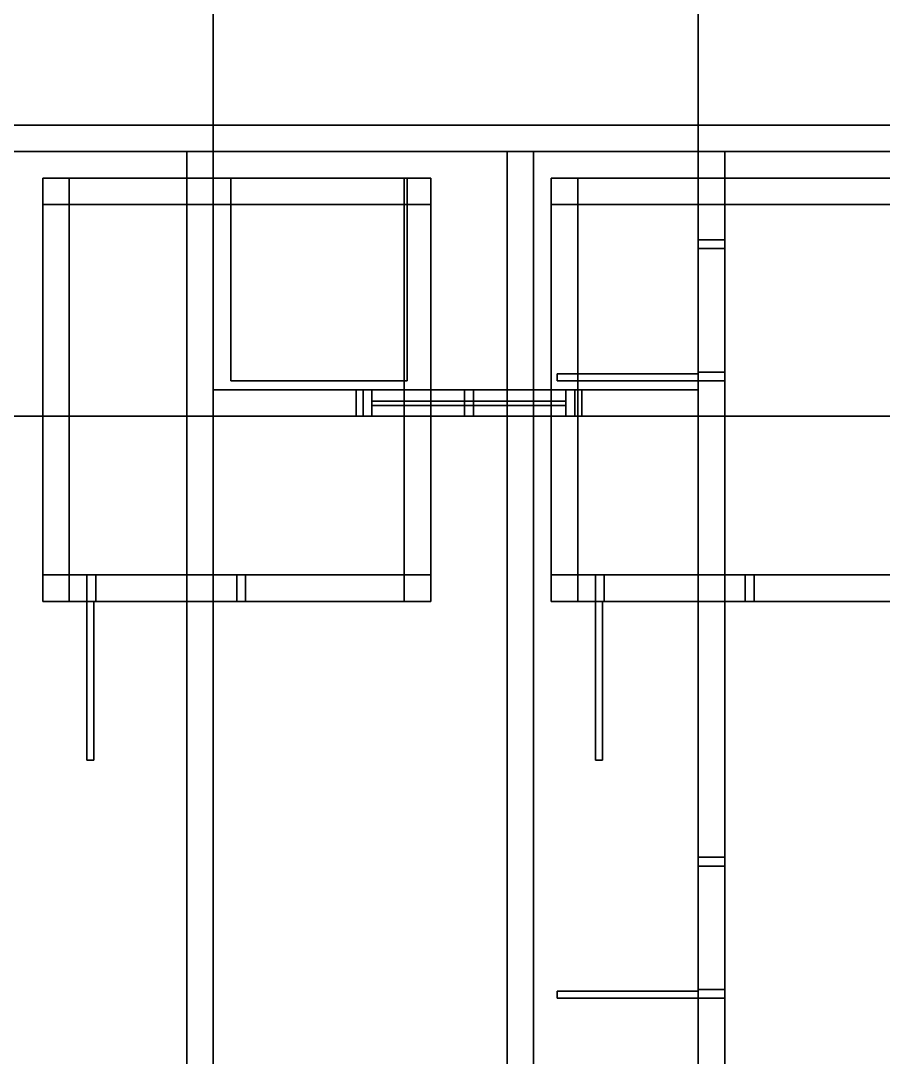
# Model space of a CAD drawing. Header units: metres. Extents: x 0 to 20, y 0 to 50.
# Drawn here: x 9.91 to 14.8, y 30.87 to 36.74 of the extents above; entities that cross this region are included whole.
import ezdxf

# ---------------------------------------------------------------- set-up
doc = ezdxf.new("R2010")
doc.units = ezdxf.units.M
doc.layers.add('MODELO_3D', color=7, linetype='Continuous')

msp = doc.modelspace()

# ---------------------------------------------------------------- linework, layer by layer
at = {"layer": 'MODELO_3D'}
for points in [[(0, 50, -0.25), (20, 50, -0.25), (20, 0, -0.25), (0, 0, -0.25)], [(20, 50, -0.05), (0, 50, -0.05), (0, 0, -0.05), (20, 0, -0.05)], [(2, 42, -0.15), (18, 42, -0.15), (18, 12, -0.15), (2, 12, -0.15)], [(18, 42), (2, 42), (2, 12), (18, 12)], [(9, 42, 7.05), (11, 42, 7.05), (11, 34.5, 7.05), (9, 34.5, 7.05)], [(11, 42, 7.2), (9, 42, 7.2), (9, 34.5, 7.2), (11, 34.5, 7.2)], [(11, 42, 7.05), (11, 42, 7.2), (11, 34.5, 7.2), (11, 34.5, 7.05)], [(11, 34.5, 7.05), (11, 34.5, 7.2), (11, 42, 7.2), (11, 42, 7.05)], [(11, 42, 7.05), (13.75, 42, 7.05), (13.75, 34.5, 7.05), (11, 34.5, 7.05)], [(13.75, 42, 7.2), (11, 42, 7.2), (11, 34.5, 7.2), (13.75, 34.5, 7.2)], [(13.75, 42, 7.05), (13.75, 42, 7.2), (13.75, 34.5, 7.2), (13.75, 34.5, 7.05)], [(13.75, 34.5, 7.05), (13.75, 34.5, 7.2), (13.75, 42, 7.2), (13.75, 42, 7.05)], [(13.75, 42, 7.05), (18, 42, 7.05), (18, 34.5, 7.05), (13.75, 34.5, 7.05)], [(18, 42, 7.2), (13.75, 42, 7.2), (13.75, 34.5, 7.2), (18, 34.5, 7.2)], [(2, 37, 4), (18, 37, 4), (18, 12, 4), (2, 12, 4)], [(18, 37, 4.2), (2, 37, 4.2), (2, 12, 4.2), (18, 12, 4.2)], [(2, 36.150002), (2, 36.150002, 4), (18, 36.150002, 4), (18, 36.150002)], [(2, 36.150002), (18, 36.150002), (18, 36), (2, 36)], [(18, 36.150002, 4), (2, 36.150002, 4), (2, 36, 4), (18, 36, 4)], [(9, 36.150002, 6.6), (9, 36.150002, 7.05), (11, 36.150002, 7.05), (11, 36.150002, 6.6)], [(9, 36.150002, 6.6), (11, 36.150002, 6.6), (11, 36, 6.6), (9, 36, 6.6)], [(11, 36.150002, 7.05), (9, 36.150002, 7.05), (9, 36, 7.05), (11, 36, 7.05)], [(11, 36.150002, 6.6), (11, 36.150002, 7.05), (11, 36, 7.05), (11, 36, 6.6)], [(11, 36, 4.2), (11, 36, 7.05), (11, 36.150002, 7.05), (11, 36.150002, 4.2)], [(11, 36.150002, 4.2), (11, 36.150002, 7.05), (18, 36.150002, 7.05), (18, 36.150002, 4.2)], [(11, 36.150002, 4.2), (18, 36.150002, 4.2), (18, 36, 4.2), (11, 36, 4.2)], [(18, 36.150002, 7.05), (11, 36.150002, 7.05), (11, 36, 7.05), (18, 36, 7.05)], [(18, 36), (18, 36, 4), (2, 36, 4), (2, 36)], [(11, 36, 6.6), (11, 36, 7.05), (9, 36, 7.05), (9, 36, 6.6)], [(10.85, 25.900002, 4.2), (10.85, 25.900002, 7.05), (10.85, 36, 7.05), (10.85, 36, 4.2)], [(10.85, 36, 4.2), (10.85, 36, 7.05), (11, 36, 7.05), (11, 36, 4.2)], [(10.85, 36, 4.2), (11, 36, 4.2), (11, 25.900002, 4.2), (10.85, 25.900002, 4.2)], [(11, 36, 7.05), (10.85, 36, 7.05), (10.85, 25.900002, 7.05), (11, 25.900002, 7.05)], [(11, 36, 4.2), (11, 36, 7.05), (11, 25.900002, 7.05), (11, 25.900002, 4.2)], [(18, 36, 4.2), (18, 36, 7.05), (11, 36, 7.05), (11, 36, 4.2)], [(12.666667, 12), (12.666667, 12, 4), (12.666667, 36, 4), (12.666667, 36)], [(12.666667, 36), (12.666667, 36, 4), (12.816667, 36, 4), (12.816667, 36)], [(12.666667, 36), (12.816667, 36), (12.816667, 12), (12.666667, 12)], [(12.816667, 36, 4), (12.666667, 36, 4), (12.666667, 12, 4), (12.816667, 12, 4)], [(12.816667, 36), (12.816667, 36, 4), (12.816667, 12, 4), (12.816667, 12)], [(13.75, 35.5, 4.2), (13.75, 35.5, 7.05), (13.75, 36, 7.05), (13.75, 36, 4.2)], [(13.75, 36, 4.2), (13.75, 36, 7.05), (13.9, 36, 7.05), (13.9, 36, 4.2)], [(13.75, 36, 4.2), (13.9, 36, 4.2), (13.9, 35.5, 4.2), (13.75, 35.5, 4.2)], [(13.9, 36, 7.05), (13.75, 36, 7.05), (13.75, 35.5, 7.05), (13.9, 35.5, 7.05)], [(13.9, 36, 4.2), (13.9, 36, 7.05), (13.9, 35.5, 7.05), (13.9, 35.5, 4.2)], [(10.033333, 35.700001), (10.033333, 35.700001, 4), (10.033333, 35.850002, 4), (10.033333, 35.850002)], [(10.033333, 35.850002), (10.033333, 35.850002, 4), (12.233334, 35.850002, 4), (12.233334, 35.850002)], [(10.033333, 35.850002), (12.233334, 35.850002), (12.233334, 35.700001), (10.033333, 35.700001)], [(12.233334, 35.850002, 4), (10.033333, 35.850002, 4), (10.033333, 35.700001, 4), (12.233334, 35.700001, 4)], [(10.033334, 33.450001), (10.033334, 33.450001, 4), (10.033334, 35.850002, 4), (10.033334, 35.850002)], [(10.033334, 35.850002), (10.033334, 35.850002, 4), (10.183333, 35.850002, 4), (10.183333, 35.850002)], [(10.033334, 35.850002), (10.183333, 35.850002), (10.183333, 33.450001), (10.033334, 33.450001)], [(10.183333, 35.850002, 4), (10.033334, 35.850002, 4), (10.033334, 33.450001, 4), (10.183333, 33.450001, 4)], [(10.183333, 35.850002), (10.183333, 35.850002, 4), (10.183333, 33.450001, 4), (10.183333, 33.450001)], [(11.1, 34.700001, 4.2), (11.1, 34.700001, 4.26), (11.1, 35.850002, 4.26), (11.1, 35.850002, 4.2)], [(11.1, 35.850002, 4.2), (11.1, 35.850002, 4.26), (12.1, 35.850002, 4.26), (12.1, 35.850002, 4.2)], [(11.1, 35.850002, 4.2), (12.1, 35.850002, 4.2), (12.1, 34.700001, 4.2), (11.1, 34.700001, 4.2)], [(12.1, 35.850002, 4.26), (11.1, 35.850002, 4.26), (11.1, 34.700001, 4.26), (12.1, 34.700001, 4.26)], [(12.083334, 33.450001), (12.083334, 33.450001, 4), (12.083334, 35.850002, 4), (12.083334, 35.850002)], [(12.083334, 35.850002), (12.083334, 35.850002, 4), (12.233334, 35.850002, 4), (12.233334, 35.850002)], [(12.083334, 35.850002), (12.233334, 35.850002), (12.233334, 33.450001), (12.083334, 33.450001)], [(12.233334, 35.850002, 4), (12.083334, 35.850002, 4), (12.083334, 33.450001, 4), (12.233334, 33.450001, 4)], [(12.1, 35.850002, 4.2), (12.1, 35.850002, 4.26), (12.1, 34.700001, 4.26), (12.1, 34.700001, 4.2)], [(12.233334, 35.850002), (12.233334, 35.850002, 4), (12.233334, 35.700001, 4), (12.233334, 35.700001)], [(12.233334, 35.850002), (12.233334, 35.850002, 4), (12.233334, 33.450001, 4), (12.233334, 33.450001)], [(12.916666, 35.700001), (12.916666, 35.700001, 4), (12.916666, 35.850002, 4), (12.916666, 35.850002)], [(12.916666, 35.850002), (12.916666, 35.850002, 4), (15.116667, 35.850002, 4), (15.116667, 35.850002)], [(12.916666, 35.850002), (15.116667, 35.850002), (15.116667, 35.700001), (12.916666, 35.700001)], [(15.116667, 35.850002, 4), (12.916666, 35.850002, 4), (12.916666, 35.700001, 4), (15.116667, 35.700001, 4)], [(12.916667, 33.450001), (12.916667, 33.450001, 4), (12.916667, 35.850002, 4), (12.916667, 35.850002)], [(12.916667, 35.850002), (12.916667, 35.850002, 4), (13.066667, 35.850002, 4), (13.066667, 35.850002)], [(12.916667, 35.850002), (13.066667, 35.850002), (13.066667, 33.450001), (12.916667, 33.450001)], [(13.066667, 35.850002, 4), (12.916667, 35.850002, 4), (12.916667, 33.450001, 4), (13.066667, 33.450001, 4)], [(13.066667, 35.850002), (13.066667, 35.850002, 4), (13.066667, 33.450001, 4), (13.066667, 33.450001)], [(12.233334, 35.700001), (12.233334, 35.700001, 4), (10.033333, 35.700001, 4), (10.033333, 35.700001)], [(15.116667, 35.700001), (15.116667, 35.700001, 4), (12.916666, 35.700001, 4), (12.916666, 35.700001)], [(13.75, 34.699997, 6.3), (13.75, 34.699997, 7.05), (13.75, 35.5, 7.05), (13.75, 35.5, 6.3)], [(13.75, 35.5, 6.3), (13.75, 35.5, 7.05), (13.9, 35.5, 7.05), (13.9, 35.5, 6.3)], [(13.75, 35.5, 6.3), (13.9, 35.5, 6.3), (13.9, 34.699997, 6.3), (13.75, 34.699997, 6.3)], [(13.9, 35.5, 7.05), (13.75, 35.5, 7.05), (13.75, 34.699997, 7.05), (13.9, 34.699997, 7.05)], [(13.75, 35.449997, 4.2), (13.75, 35.449997, 6.3), (13.75, 35.5, 6.3), (13.75, 35.5, 4.2)], [(13.75, 35.5, 4.2), (13.75, 35.5, 6.3), (13.9, 35.5, 6.3), (13.9, 35.5, 4.2)], [(13.75, 35.5, 4.2), (13.9, 35.5, 4.2), (13.9, 35.449997, 4.2), (13.75, 35.449997, 4.2)], [(13.9, 35.5, 6.3), (13.75, 35.5, 6.3), (13.75, 35.449997, 6.3), (13.9, 35.449997, 6.3)], [(13.75, 34.699997, 4.2), (13.75, 34.699997, 4.25), (13.75, 35.5, 4.25), (13.75, 35.5, 4.2)], [(13.75, 35.5, 4.2), (13.75, 35.5, 4.25), (13.9, 35.5, 4.25), (13.9, 35.5, 4.2)], [(13.75, 35.5, 4.2), (13.9, 35.5, 4.2), (13.9, 34.699997, 4.2), (13.75, 34.699997, 4.2)], [(13.9, 35.5, 4.25), (13.75, 35.5, 4.25), (13.75, 34.699997, 4.25), (13.9, 34.699997, 4.25)], [(13.75, 34.699997, 6.25), (13.75, 34.699997, 6.3), (13.75, 35.5, 6.3), (13.75, 35.5, 6.25)], [(13.75, 35.5, 6.25), (13.75, 35.5, 6.3), (13.9, 35.5, 6.3), (13.9, 35.5, 6.25)], [(13.75, 35.5, 6.25), (13.9, 35.5, 6.25), (13.9, 34.699997, 6.25), (13.75, 34.699997, 6.25)], [(13.9, 35.5, 6.3), (13.75, 35.5, 6.3), (13.75, 34.699997, 6.3), (13.9, 34.699997, 6.3)], [(13.9, 35.5, 4.2), (13.9, 35.5, 7.05), (13.75, 35.5, 7.05), (13.75, 35.5, 4.2)], [(13.9, 35.5, 6.3), (13.9, 35.5, 7.05), (13.9, 34.699997, 7.05), (13.9, 34.699997, 6.3)], [(13.9, 35.5, 4.2), (13.9, 35.5, 6.3), (13.9, 35.449997, 6.3), (13.9, 35.449997, 4.2)], [(13.9, 35.5, 4.2), (13.9, 35.5, 4.25), (13.9, 34.699997, 4.25), (13.9, 34.699997, 4.2)], [(13.9, 35.5, 6.25), (13.9, 35.5, 6.3), (13.9, 34.699997, 6.3), (13.9, 34.699997, 6.25)], [(13.9, 35.449997, 4.2), (13.9, 35.449997, 6.3), (13.75, 35.449997, 6.3), (13.75, 35.449997, 4.2)], [(12.950001, 34.700001, 4.2), (12.950001, 34.700001, 6.26), (12.950001, 34.740002, 6.26), (12.950001, 34.740002, 4.2)], [(12.950001, 34.740002, 4.2), (12.950001, 34.740002, 6.26), (13.75, 34.740002, 6.26), (13.75, 34.740002, 4.2)], [(12.950001, 34.740002, 4.2), (13.75, 34.740002, 4.2), (13.75, 34.700001, 4.2), (12.950001, 34.700001, 4.2)], [(13.75, 34.740002, 6.26), (12.950001, 34.740002, 6.26), (12.950001, 34.700001, 6.26), (13.75, 34.700001, 6.26)], [(13.75, 34.699997, 4.2), (13.75, 34.699997, 6.3), (13.75, 34.75, 6.3), (13.75, 34.75, 4.2)], [(13.75, 34.75, 4.2), (13.75, 34.75, 6.3), (13.9, 34.75, 6.3), (13.9, 34.75, 4.2)], [(13.75, 34.75, 4.2), (13.9, 34.75, 4.2), (13.9, 34.699997, 4.2), (13.75, 34.699997, 4.2)], [(13.9, 34.75, 6.3), (13.75, 34.75, 6.3), (13.75, 34.699997, 6.3), (13.9, 34.699997, 6.3)], [(13.75, 34.740002, 4.2), (13.75, 34.740002, 6.26), (13.75, 34.700001, 6.26), (13.75, 34.700001, 4.2)], [(13.9, 34.75, 4.2), (13.9, 34.75, 6.3), (13.9, 34.699997, 6.3), (13.9, 34.699997, 4.2)], [(12.1, 34.700001, 4.2), (12.1, 34.700001, 4.26), (11.1, 34.700001, 4.26), (11.1, 34.700001, 4.2)], [(13.75, 34.700001, 4.2), (13.75, 34.700001, 6.26), (12.950001, 34.700001, 6.26), (12.950001, 34.700001, 4.2)], [(13.75, 31.999998, 4.2), (13.75, 31.999998, 7.05), (13.75, 34.699997, 7.05), (13.75, 34.699997, 4.2)], [(13.75, 34.699997, 4.2), (13.75, 34.699997, 7.05), (13.9, 34.699997, 7.05), (13.9, 34.699997, 4.2)], [(13.75, 34.699997, 4.2), (13.9, 34.699997, 4.2), (13.9, 31.999998, 4.2), (13.75, 31.999998, 4.2)], [(13.9, 34.699997, 7.05), (13.75, 34.699997, 7.05), (13.75, 31.999998, 7.05), (13.9, 31.999998, 7.05)], [(13.9, 34.699997, 6.3), (13.9, 34.699997, 7.05), (13.75, 34.699997, 7.05), (13.75, 34.699997, 6.3)], [(13.9, 34.699997, 4.2), (13.9, 34.699997, 6.3), (13.75, 34.699997, 6.3), (13.75, 34.699997, 4.2)], [(13.9, 34.699997, 4.2), (13.9, 34.699997, 4.25), (13.75, 34.699997, 4.25), (13.75, 34.699997, 4.2)], [(13.9, 34.699997, 6.25), (13.9, 34.699997, 6.3), (13.75, 34.699997, 6.3), (13.75, 34.699997, 6.25)], [(13.9, 34.699997, 4.2), (13.9, 34.699997, 7.05), (13.9, 31.999998, 7.05), (13.9, 31.999998, 4.2)], [(11, 34.5, 4.2), (11, 34.5, 7.05), (11, 34.650002, 7.05), (11, 34.650002, 4.2)], [(11, 34.650002, 4.2), (11, 34.650002, 7.05), (11.85, 34.650002, 7.05), (11.85, 34.650002, 4.2)], [(11, 34.650002, 4.2), (11.85, 34.650002, 4.2), (11.85, 34.5, 4.2), (11, 34.5, 4.2)], [(11.85, 34.650002, 7.05), (11, 34.650002, 7.05), (11, 34.5, 7.05), (11.85, 34.5, 7.05)], [(11.809999, 34.5, 5.665), (11.809999, 34.5, 5.7), (11.809999, 34.650002, 5.7), (11.809999, 34.650002, 5.665)], [(11.809999, 34.650002, 5.665), (11.809999, 34.650002, 5.7), (13.09, 34.650002, 5.7), (13.09, 34.650002, 5.665)], [(11.809999, 34.650002, 5.665), (13.09, 34.650002, 5.665), (13.09, 34.5, 5.665), (11.809999, 34.5, 5.665)], [(13.09, 34.650002, 5.7), (11.809999, 34.650002, 5.7), (11.809999, 34.5, 5.7), (13.09, 34.5, 5.7)], [(11.849999, 34.5, 4.2), (11.849999, 34.5, 5.7), (11.849999, 34.650002, 5.7), (11.849999, 34.650002, 4.2)], [(11.849999, 34.650002, 4.2), (11.849999, 34.650002, 5.7), (13.05, 34.650002, 5.7), (13.05, 34.650002, 4.2)], [(11.849999, 34.650002, 4.2), (13.05, 34.650002, 4.2), (13.05, 34.5, 4.2), (11.849999, 34.5, 4.2)], [(13.05, 34.650002, 5.7), (11.849999, 34.650002, 5.7), (11.849999, 34.5, 5.7), (13.05, 34.5, 5.7)], [(11.849999, 34.5, 6.5), (11.849999, 34.5, 7.05), (11.849999, 34.650002, 7.05), (11.849999, 34.650002, 6.5)], [(11.849999, 34.650002, 6.5), (11.849999, 34.650002, 7.05), (13.05, 34.650002, 7.05), (13.05, 34.650002, 6.5)], [(11.849999, 34.650002, 6.5), (13.05, 34.650002, 6.5), (13.05, 34.5, 6.5), (11.849999, 34.5, 6.5)], [(13.05, 34.650002, 7.05), (11.849999, 34.650002, 7.05), (11.849999, 34.5, 7.05), (13.05, 34.5, 7.05)], [(11.849999, 34.5, 5.7), (11.849999, 34.5, 5.75), (11.849999, 34.650002, 5.75), (11.849999, 34.650002, 5.7)], [(11.849999, 34.650002, 5.7), (11.849999, 34.650002, 5.75), (13.05, 34.650002, 5.75), (13.05, 34.650002, 5.7)], [(11.849999, 34.650002, 5.7), (13.05, 34.650002, 5.7), (13.05, 34.5, 5.7), (11.849999, 34.5, 5.7)], [(13.05, 34.650002, 5.75), (11.849999, 34.650002, 5.75), (11.849999, 34.5, 5.75), (13.05, 34.5, 5.75)], [(11.849999, 34.5, 6.45), (11.849999, 34.5, 6.5), (11.849999, 34.650002, 6.5), (11.849999, 34.650002, 6.45)], [(11.849999, 34.650002, 6.45), (11.849999, 34.650002, 6.5), (13.05, 34.650002, 6.5), (13.05, 34.650002, 6.45)], [(11.849999, 34.650002, 6.45), (13.05, 34.650002, 6.45), (13.05, 34.5, 6.45), (11.849999, 34.5, 6.45)], [(13.05, 34.650002, 6.5), (11.849999, 34.650002, 6.5), (11.849999, 34.5, 6.5), (13.05, 34.5, 6.5)], [(11.85, 34.650002, 4.2), (11.85, 34.650002, 7.05), (11.85, 34.5, 7.05), (11.85, 34.5, 4.2)], [(11.85, 34.5, 5.7), (11.85, 34.5, 6.5), (11.85, 34.650002, 6.5), (11.85, 34.650002, 5.7)], [(11.85, 34.650002, 5.7), (11.85, 34.650002, 6.5), (11.9, 34.650002, 6.5), (11.9, 34.650002, 5.7)], [(11.85, 34.650002, 5.7), (11.9, 34.650002, 5.7), (11.9, 34.5, 5.7), (11.85, 34.5, 5.7)], [(11.9, 34.650002, 6.5), (11.85, 34.650002, 6.5), (11.85, 34.5, 6.5), (11.9, 34.5, 6.5)], [(11.9, 34.650002, 5.7), (11.9, 34.650002, 6.5), (11.9, 34.5, 6.5), (11.9, 34.5, 5.7)], [(12.425, 34.5, 5.7), (12.425, 34.5, 6.5), (12.425, 34.650002, 6.5), (12.425, 34.650002, 5.7)], [(12.425, 34.650002, 5.7), (12.425, 34.650002, 6.5), (12.474999, 34.650002, 6.5), (12.474999, 34.650002, 5.7)], [(12.425, 34.650002, 5.7), (12.474999, 34.650002, 5.7), (12.474999, 34.5, 5.7), (12.425, 34.5, 5.7)], [(12.474999, 34.650002, 6.5), (12.425, 34.650002, 6.5), (12.425, 34.5, 6.5), (12.474999, 34.5, 6.5)], [(12.474999, 34.650002, 5.7), (12.474999, 34.650002, 6.5), (12.474999, 34.5, 6.5), (12.474999, 34.5, 5.7)], [(13, 34.5, 5.7), (13, 34.5, 6.5), (13, 34.650002, 6.5), (13, 34.650002, 5.7)], [(13, 34.650002, 5.7), (13, 34.650002, 6.5), (13.049999, 34.650002, 6.5), (13.049999, 34.650002, 5.7)], [(13, 34.650002, 5.7), (13.049999, 34.650002, 5.7), (13.049999, 34.5, 5.7), (13, 34.5, 5.7)], [(13.049999, 34.650002, 6.5), (13, 34.650002, 6.5), (13, 34.5, 6.5), (13.049999, 34.5, 6.5)], [(13.049999, 34.650002, 5.7), (13.049999, 34.650002, 6.5), (13.049999, 34.5, 6.5), (13.049999, 34.5, 5.7)], [(13.049999, 34.5, 4.2), (13.049999, 34.5, 7.05), (13.049999, 34.650002, 7.05), (13.049999, 34.650002, 4.2)], [(13.049999, 34.650002, 4.2), (13.049999, 34.650002, 7.05), (13.75, 34.650002, 7.05), (13.75, 34.650002, 4.2)], [(13.049999, 34.650002, 4.2), (13.75, 34.650002, 4.2), (13.75, 34.5, 4.2), (13.049999, 34.5, 4.2)], [(13.75, 34.650002, 7.05), (13.049999, 34.650002, 7.05), (13.049999, 34.5, 7.05), (13.75, 34.5, 7.05)], [(13.05, 34.650002, 4.2), (13.05, 34.650002, 5.7), (13.05, 34.5, 5.7), (13.05, 34.5, 4.2)], [(13.05, 34.650002, 6.5), (13.05, 34.650002, 7.05), (13.05, 34.5, 7.05), (13.05, 34.5, 6.5)], [(13.05, 34.650002, 5.7), (13.05, 34.650002, 5.75), (13.05, 34.5, 5.75), (13.05, 34.5, 5.7)], [(13.05, 34.650002, 6.45), (13.05, 34.650002, 6.5), (13.05, 34.5, 6.5), (13.05, 34.5, 6.45)], [(13.09, 34.650002, 5.665), (13.09, 34.650002, 5.7), (13.09, 34.5, 5.7), (13.09, 34.5, 5.665)], [(13.75, 34.650002, 4.2), (13.75, 34.650002, 7.05), (13.75, 34.5, 7.05), (13.75, 34.5, 4.2)], [(11.9, 34.559998, 5.75), (11.9, 34.559998, 6.45), (11.9, 34.584999, 6.45), (11.9, 34.584999, 5.75)], [(11.9, 34.584999, 5.75), (11.9, 34.584999, 6.45), (13, 34.584999, 6.45), (13, 34.584999, 5.75)], [(11.9, 34.584999, 5.75), (13, 34.584999, 5.75), (13, 34.559998, 5.75), (11.9, 34.559998, 5.75)], [(13, 34.584999, 6.45), (11.9, 34.584999, 6.45), (11.9, 34.559998, 6.45), (13, 34.559998, 6.45)], [(13, 34.559998, 5.75), (13, 34.559998, 6.45), (11.9, 34.559998, 6.45), (11.9, 34.559998, 5.75)], [(13, 34.584999, 5.75), (13, 34.584999, 6.45), (13, 34.559998, 6.45), (13, 34.559998, 5.75)], [(9, 34.5, 7.05), (9, 34.5, 7.2), (11, 34.5, 7.2), (11, 34.5, 7.05)], [(9, 34.5, 7.05), (11, 34.5, 7.05), (11, 30.300001, 7.05), (9, 30.300001, 7.05)], [(11, 34.5, 7.2), (9, 34.5, 7.2), (9, 30.300001, 7.2), (11, 30.300001, 7.2)], [(11, 34.5, 7.05), (11, 34.5, 7.2), (9, 34.5, 7.2), (9, 34.5, 7.05)], [(11.85, 34.5, 4.2), (11.85, 34.5, 7.05), (11, 34.5, 7.05), (11, 34.5, 4.2)], [(11, 30.300001, 4.2), (11, 30.300001, 4.225), (11, 34.5, 4.225), (11, 34.5, 4.2)], [(11, 34.5, 4.2), (11, 34.5, 4.225), (13.75, 34.5, 4.225), (13.75, 34.5, 4.2)], [(11, 34.5, 4.2), (13.75, 34.5, 4.2), (13.75, 30.300001, 4.2), (11, 30.300001, 4.2)], [(13.75, 34.5, 4.225), (11, 34.5, 4.225), (11, 30.300001, 4.225), (13.75, 30.300001, 4.225)], [(11, 34.5, 7.05), (11, 34.5, 7.2), (11, 30.300001, 7.2), (11, 30.300001, 7.05)], [(13.75, 34.5, 7.05), (13.75, 34.5, 7.2), (11, 34.5, 7.2), (11, 34.5, 7.05)], [(13.09, 34.5, 5.665), (13.09, 34.5, 5.7), (11.809999, 34.5, 5.7), (11.809999, 34.5, 5.665)], [(13.05, 34.5, 4.2), (13.05, 34.5, 5.7), (11.849999, 34.5, 5.7), (11.849999, 34.5, 4.2)], [(13.05, 34.5, 6.5), (13.05, 34.5, 7.05), (11.849999, 34.5, 7.05), (11.849999, 34.5, 6.5)], [(13.05, 34.5, 5.7), (13.05, 34.5, 5.75), (11.849999, 34.5, 5.75), (11.849999, 34.5, 5.7)], [(13.05, 34.5, 6.45), (13.05, 34.5, 6.5), (11.849999, 34.5, 6.5), (11.849999, 34.5, 6.45)], [(11.9, 34.5, 5.7), (11.9, 34.5, 6.5), (11.85, 34.5, 6.5), (11.85, 34.5, 5.7)], [(12.474999, 34.5, 5.7), (12.474999, 34.5, 6.5), (12.425, 34.5, 6.5), (12.425, 34.5, 5.7)], [(13.049999, 34.5, 5.7), (13.049999, 34.5, 6.5), (13, 34.5, 6.5), (13, 34.5, 5.7)], [(13.75, 34.5, 4.2), (13.75, 34.5, 7.05), (13.049999, 34.5, 7.05), (13.049999, 34.5, 4.2)], [(13.75, 34.5, 4.2), (13.75, 34.5, 4.225), (13.75, 30.300001, 4.225), (13.75, 30.300001, 4.2)], [(13.75, 30.300001, 7.05), (13.75, 30.300001, 7.2), (13.75, 34.5, 7.2), (13.75, 34.5, 7.05)], [(13.75, 34.5, 7.05), (13.75, 34.5, 7.2), (18, 34.5, 7.2), (18, 34.5, 7.05)], [(13.75, 34.5, 7.05), (18, 34.5, 7.05), (18, 30.300001, 7.05), (13.75, 30.300001, 7.05)], [(18, 34.5, 7.2), (13.75, 34.5, 7.2), (13.75, 30.300001, 7.2), (18, 30.300001, 7.2)], [(18, 34.5, 7.05), (18, 34.5, 7.2), (13.75, 34.5, 7.2), (13.75, 34.5, 7.05)], [(10.033334, 33.450001), (10.033334, 33.450001, 4), (10.033334, 33.600002, 4), (10.033334, 33.600002)], [(10.033334, 33.600002), (10.033334, 33.600002, 4), (10.283334, 33.600002, 4), (10.283334, 33.600002)], [(10.033334, 33.600002), (10.283334, 33.600002), (10.283334, 33.450001), (10.033334, 33.450001)], [(10.283334, 33.600002, 4), (10.033334, 33.600002, 4), (10.033334, 33.450001, 4), (10.283334, 33.450001, 4)], [(10.283334, 33.600002), (10.283334, 33.600002, 4), (10.283334, 33.450001, 4), (10.283334, 33.450001)], [(10.283334, 33.450001, 2.1), (10.283334, 33.450001, 4), (10.283334, 33.600002, 4), (10.283334, 33.600002, 2.1)], [(10.283334, 33.600002, 2.1), (10.283334, 33.600002, 4), (11.183333, 33.600002, 4), (11.183333, 33.600002, 2.1)], [(10.283334, 33.600002, 2.1), (11.183333, 33.600002, 2.1), (11.183333, 33.450001, 2.1), (10.283334, 33.450001, 2.1)], [(11.183333, 33.600002, 4), (10.283334, 33.600002, 4), (10.283334, 33.450001, 4), (11.183333, 33.450001, 4)], [(10.283334, 33.450001), (10.283334, 33.450001, 2.1), (10.283334, 33.600002, 2.1), (10.283334, 33.600002)], [(10.283334, 33.600002), (10.283334, 33.600002, 2.1), (10.333333, 33.600002, 2.1), (10.333333, 33.600002)], [(10.283334, 33.600002), (10.333333, 33.600002), (10.333333, 33.450001), (10.283334, 33.450001)], [(10.333333, 33.600002, 2.1), (10.283334, 33.600002, 2.1), (10.283334, 33.450001, 2.1), (10.333333, 33.450001, 2.1)], [(10.283334, 33.450001), (10.283334, 33.450001, 0.05), (10.283334, 33.600002, 0.05), (10.283334, 33.600002)], [(10.283334, 33.600002), (10.283334, 33.600002, 0.05), (11.183333, 33.600002, 0.05), (11.183333, 33.600002)], [(10.283334, 33.600002), (11.183333, 33.600002), (11.183333, 33.450001), (10.283334, 33.450001)], [(11.183333, 33.600002, 0.05), (10.283334, 33.600002, 0.05), (10.283334, 33.450001, 0.05), (11.183333, 33.450001, 0.05)], [(10.283334, 33.450001, 2.05), (10.283334, 33.450001, 2.1), (10.283334, 33.600002, 2.1), (10.283334, 33.600002, 2.05)], [(10.283334, 33.600002, 2.05), (10.283334, 33.600002, 2.1), (11.183333, 33.600002, 2.1), (11.183333, 33.600002, 2.05)], [(10.283334, 33.600002, 2.05), (11.183333, 33.600002, 2.05), (11.183333, 33.450001, 2.05), (10.283334, 33.450001, 2.05)], [(11.183333, 33.600002, 2.1), (10.283334, 33.600002, 2.1), (10.283334, 33.450001, 2.1), (11.183333, 33.450001, 2.1)], [(10.333333, 33.600002), (10.333333, 33.600002, 2.1), (10.333333, 33.450001, 2.1), (10.333333, 33.450001)], [(11.133334, 33.450001), (11.133334, 33.450001, 2.1), (11.133334, 33.600002, 2.1), (11.133334, 33.600002)], [(11.133334, 33.600002), (11.133334, 33.600002, 2.1), (11.183333, 33.600002, 2.1), (11.183333, 33.600002)], [(11.133334, 33.600002), (11.183333, 33.600002), (11.183333, 33.450001), (11.133334, 33.450001)], [(11.183333, 33.600002, 2.1), (11.133334, 33.600002, 2.1), (11.133334, 33.450001, 2.1), (11.183333, 33.450001, 2.1)], [(11.183333, 33.600002, 2.1), (11.183333, 33.600002, 4), (11.183333, 33.450001, 4), (11.183333, 33.450001, 2.1)], [(11.183333, 33.600002), (11.183333, 33.600002, 2.1), (11.183333, 33.450001, 2.1), (11.183333, 33.450001)], [(11.183333, 33.600002), (11.183333, 33.600002, 0.05), (11.183333, 33.450001, 0.05), (11.183333, 33.450001)], [(11.183333, 33.600002, 2.05), (11.183333, 33.600002, 2.1), (11.183333, 33.450001, 2.1), (11.183333, 33.450001, 2.05)], [(11.183333, 33.450001), (11.183333, 33.450001, 4), (11.183333, 33.600002, 4), (11.183333, 33.600002)], [(11.183333, 33.600002), (11.183333, 33.600002, 4), (12.233333, 33.600002, 4), (12.233333, 33.600002)], [(11.183333, 33.600002), (12.233333, 33.600002), (12.233333, 33.450001), (11.183333, 33.450001)], [(12.233333, 33.600002, 4), (11.183333, 33.600002, 4), (11.183333, 33.450001, 4), (12.233333, 33.450001, 4)], [(12.233333, 33.600002), (12.233333, 33.600002, 4), (12.233333, 33.450001, 4), (12.233333, 33.450001)], [(12.916667, 33.450001), (12.916667, 33.450001, 4), (12.916667, 33.600002, 4), (12.916667, 33.600002)], [(12.916667, 33.600002), (12.916667, 33.600002, 4), (13.166667, 33.600002, 4), (13.166667, 33.600002)], [(12.916667, 33.600002), (13.166667, 33.600002), (13.166667, 33.450001), (12.916667, 33.450001)], [(13.166667, 33.600002, 4), (12.916667, 33.600002, 4), (12.916667, 33.450001, 4), (13.166667, 33.450001, 4)], [(13.166667, 33.600002), (13.166667, 33.600002, 4), (13.166667, 33.450001, 4), (13.166667, 33.450001)], [(13.166667, 33.450001, 2.1), (13.166667, 33.450001, 4), (13.166667, 33.600002, 4), (13.166667, 33.600002, 2.1)], [(13.166667, 33.600002, 2.1), (13.166667, 33.600002, 4), (14.066667, 33.600002, 4), (14.066667, 33.600002, 2.1)], [(13.166667, 33.600002, 2.1), (14.066667, 33.600002, 2.1), (14.066667, 33.450001, 2.1), (13.166667, 33.450001, 2.1)], [(14.066667, 33.600002, 4), (13.166667, 33.600002, 4), (13.166667, 33.450001, 4), (14.066667, 33.450001, 4)], [(13.166667, 33.450001), (13.166667, 33.450001, 2.1), (13.166667, 33.600002, 2.1), (13.166667, 33.600002)], [(13.166667, 33.600002), (13.166667, 33.600002, 2.1), (13.216666, 33.600002, 2.1), (13.216666, 33.600002)], [(13.166667, 33.600002), (13.216666, 33.600002), (13.216666, 33.450001), (13.166667, 33.450001)], [(13.216666, 33.600002, 2.1), (13.166667, 33.600002, 2.1), (13.166667, 33.450001, 2.1), (13.216666, 33.450001, 2.1)], [(13.166667, 33.450001), (13.166667, 33.450001, 0.05), (13.166667, 33.600002, 0.05), (13.166667, 33.600002)], [(13.166667, 33.600002), (13.166667, 33.600002, 0.05), (14.066667, 33.600002, 0.05), (14.066667, 33.600002)], [(13.166667, 33.600002), (14.066667, 33.600002), (14.066667, 33.450001), (13.166667, 33.450001)], [(14.066667, 33.600002, 0.05), (13.166667, 33.600002, 0.05), (13.166667, 33.450001, 0.05), (14.066667, 33.450001, 0.05)], [(13.166667, 33.450001, 2.05), (13.166667, 33.450001, 2.1), (13.166667, 33.600002, 2.1), (13.166667, 33.600002, 2.05)], [(13.166667, 33.600002, 2.05), (13.166667, 33.600002, 2.1), (14.066667, 33.600002, 2.1), (14.066667, 33.600002, 2.05)], [(13.166667, 33.600002, 2.05), (14.066667, 33.600002, 2.05), (14.066667, 33.450001, 2.05), (13.166667, 33.450001, 2.05)], [(14.066667, 33.600002, 2.1), (13.166667, 33.600002, 2.1), (13.166667, 33.450001, 2.1), (14.066667, 33.450001, 2.1)], [(13.216666, 33.600002), (13.216666, 33.600002, 2.1), (13.216666, 33.450001, 2.1), (13.216666, 33.450001)], [(14.016667, 33.450001), (14.016667, 33.450001, 2.1), (14.016667, 33.600002, 2.1), (14.016667, 33.600002)], [(14.016667, 33.600002), (14.016667, 33.600002, 2.1), (14.066667, 33.600002, 2.1), (14.066667, 33.600002)], [(14.016667, 33.600002), (14.066667, 33.600002), (14.066667, 33.450001), (14.016667, 33.450001)], [(14.066667, 33.600002, 2.1), (14.016667, 33.600002, 2.1), (14.016667, 33.450001, 2.1), (14.066667, 33.450001, 2.1)], [(14.066667, 33.600002, 2.1), (14.066667, 33.600002, 4), (14.066667, 33.450001, 4), (14.066667, 33.450001, 2.1)], [(14.066667, 33.600002), (14.066667, 33.600002, 2.1), (14.066667, 33.450001, 2.1), (14.066667, 33.450001)], [(14.066667, 33.600002), (14.066667, 33.600002, 0.05), (14.066667, 33.450001, 0.05), (14.066667, 33.450001)], [(14.066667, 33.600002, 2.05), (14.066667, 33.600002, 2.1), (14.066667, 33.450001, 2.1), (14.066667, 33.450001, 2.05)], [(14.066667, 33.450001), (14.066667, 33.450001, 4), (14.066667, 33.600002, 4), (14.066667, 33.600002)], [(14.066667, 33.600002), (14.066667, 33.600002, 4), (15.116666, 33.600002, 4), (15.116666, 33.600002)], [(14.066667, 33.600002), (15.116666, 33.600002), (15.116666, 33.450001), (14.066667, 33.450001)], [(15.116666, 33.600002, 4), (14.066667, 33.600002, 4), (14.066667, 33.450001, 4), (15.116666, 33.450001, 4)], [(10.283334, 33.450001), (10.283334, 33.450001, 4), (10.033334, 33.450001, 4), (10.033334, 33.450001)], [(10.183333, 33.450001), (10.183333, 33.450001, 4), (10.033334, 33.450001, 4), (10.033334, 33.450001)], [(10.283333, 32.549999), (10.283333, 32.549999, 2.06), (10.283333, 33.450001, 2.06), (10.283333, 33.450001)], [(10.283333, 33.450001), (10.283333, 33.450001, 2.06), (10.323334, 33.450001, 2.06), (10.323334, 33.450001)], [(10.283333, 33.450001), (10.323334, 33.450001), (10.323334, 32.549999), (10.283333, 32.549999)], [(10.323334, 33.450001, 2.06), (10.283333, 33.450001, 2.06), (10.283333, 32.549999, 2.06), (10.323334, 32.549999, 2.06)], [(11.183333, 33.450001, 2.1), (11.183333, 33.450001, 4), (10.283334, 33.450001, 4), (10.283334, 33.450001, 2.1)], [(10.333333, 33.450001), (10.333333, 33.450001, 2.1), (10.283334, 33.450001, 2.1), (10.283334, 33.450001)], [(11.183333, 33.450001), (11.183333, 33.450001, 0.05), (10.283334, 33.450001, 0.05), (10.283334, 33.450001)], [(11.183333, 33.450001, 2.05), (11.183333, 33.450001, 2.1), (10.283334, 33.450001, 2.1), (10.283334, 33.450001, 2.05)], [(10.323334, 33.450001), (10.323334, 33.450001, 2.06), (10.323334, 32.549999, 2.06), (10.323334, 32.549999)], [(11.183333, 33.450001), (11.183333, 33.450001, 2.1), (11.133334, 33.450001, 2.1), (11.133334, 33.450001)], [(12.233333, 33.450001), (12.233333, 33.450001, 4), (11.183333, 33.450001, 4), (11.183333, 33.450001)], [(12.233334, 33.450001), (12.233334, 33.450001, 4), (12.083334, 33.450001, 4), (12.083334, 33.450001)], [(13.166667, 33.450001), (13.166667, 33.450001, 4), (12.916667, 33.450001, 4), (12.916667, 33.450001)], [(13.066667, 33.450001), (13.066667, 33.450001, 4), (12.916667, 33.450001, 4), (12.916667, 33.450001)], [(13.166666, 32.549999), (13.166666, 32.549999, 2.06), (13.166666, 33.450001, 2.06), (13.166666, 33.450001)], [(13.166666, 33.450001), (13.166666, 33.450001, 2.06), (13.206667, 33.450001, 2.06), (13.206667, 33.450001)], [(13.166666, 33.450001), (13.206667, 33.450001), (13.206667, 32.549999), (13.166666, 32.549999)], [(13.206667, 33.450001, 2.06), (13.166666, 33.450001, 2.06), (13.166666, 32.549999, 2.06), (13.206667, 32.549999, 2.06)], [(14.066667, 33.450001, 2.1), (14.066667, 33.450001, 4), (13.166667, 33.450001, 4), (13.166667, 33.450001, 2.1)], [(13.216666, 33.450001), (13.216666, 33.450001, 2.1), (13.166667, 33.450001, 2.1), (13.166667, 33.450001)], [(14.066667, 33.450001), (14.066667, 33.450001, 0.05), (13.166667, 33.450001, 0.05), (13.166667, 33.450001)], [(14.066667, 33.450001, 2.05), (14.066667, 33.450001, 2.1), (13.166667, 33.450001, 2.1), (13.166667, 33.450001, 2.05)], [(13.206667, 33.450001), (13.206667, 33.450001, 2.06), (13.206667, 32.549999, 2.06), (13.206667, 32.549999)], [(14.066667, 33.450001), (14.066667, 33.450001, 2.1), (14.016667, 33.450001, 2.1), (14.016667, 33.450001)], [(15.116666, 33.450001), (15.116666, 33.450001, 4), (14.066667, 33.450001, 4), (14.066667, 33.450001)], [(10.323334, 32.549999), (10.323334, 32.549999, 2.06), (10.283333, 32.549999, 2.06), (10.283333, 32.549999)], [(13.206667, 32.549999), (13.206667, 32.549999, 2.06), (13.166666, 32.549999, 2.06), (13.166666, 32.549999)], [(13.75, 31.200001, 6.3), (13.75, 31.200001, 7.05), (13.75, 32, 7.05), (13.75, 32, 6.3)], [(13.75, 32, 6.3), (13.75, 32, 7.05), (13.9, 32, 7.05), (13.9, 32, 6.3)], [(13.75, 32, 6.3), (13.9, 32, 6.3), (13.9, 31.200001, 6.3), (13.75, 31.200001, 6.3)], [(13.9, 32, 7.05), (13.75, 32, 7.05), (13.75, 31.200001, 7.05), (13.9, 31.200001, 7.05)], [(13.75, 31.950001, 4.2), (13.75, 31.950001, 6.3), (13.75, 32, 6.3), (13.75, 32, 4.2)], [(13.75, 32, 4.2), (13.75, 32, 6.3), (13.9, 32, 6.3), (13.9, 32, 4.2)], [(13.75, 32, 4.2), (13.9, 32, 4.2), (13.9, 31.950001, 4.2), (13.75, 31.950001, 4.2)], [(13.9, 32, 6.3), (13.75, 32, 6.3), (13.75, 31.950001, 6.3), (13.9, 31.950001, 6.3)], [(13.75, 31.200001, 4.2), (13.75, 31.200001, 4.25), (13.75, 32, 4.25), (13.75, 32, 4.2)], [(13.75, 32, 4.2), (13.75, 32, 4.25), (13.9, 32, 4.25), (13.9, 32, 4.2)], [(13.75, 32, 4.2), (13.9, 32, 4.2), (13.9, 31.200001, 4.2), (13.75, 31.200001, 4.2)], [(13.9, 32, 4.25), (13.75, 32, 4.25), (13.75, 31.200001, 4.25), (13.9, 31.200001, 4.25)], [(13.75, 31.200001, 6.25), (13.75, 31.200001, 6.3), (13.75, 32, 6.3), (13.75, 32, 6.25)], [(13.75, 32, 6.25), (13.75, 32, 6.3), (13.9, 32, 6.3), (13.9, 32, 6.25)], [(13.75, 32, 6.25), (13.9, 32, 6.25), (13.9, 31.200001, 6.25), (13.75, 31.200001, 6.25)], [(13.9, 32, 6.3), (13.75, 32, 6.3), (13.75, 31.200001, 6.3), (13.9, 31.200001, 6.3)], [(13.9, 31.999998, 4.2), (13.9, 31.999998, 7.05), (13.75, 31.999998, 7.05), (13.75, 31.999998, 4.2)], [(13.9, 32, 6.3), (13.9, 32, 7.05), (13.9, 31.200001, 7.05), (13.9, 31.200001, 6.3)], [(13.9, 32, 4.2), (13.9, 32, 6.3), (13.9, 31.950001, 6.3), (13.9, 31.950001, 4.2)], [(13.9, 32, 4.2), (13.9, 32, 4.25), (13.9, 31.200001, 4.25), (13.9, 31.200001, 4.2)], [(13.9, 32, 6.25), (13.9, 32, 6.3), (13.9, 31.200001, 6.3), (13.9, 31.200001, 6.25)], [(13.9, 31.950001, 4.2), (13.9, 31.950001, 6.3), (13.75, 31.950001, 6.3), (13.75, 31.950001, 4.2)], [(12.950001, 31.199999, 4.2), (12.950001, 31.199999, 6.26), (12.950001, 31.24, 6.26), (12.950001, 31.24, 4.2)], [(12.950001, 31.24, 4.2), (12.950001, 31.24, 6.26), (13.75, 31.24, 6.26), (13.75, 31.24, 4.2)], [(12.950001, 31.24, 4.2), (13.75, 31.24, 4.2), (13.75, 31.199999, 4.2), (12.950001, 31.199999, 4.2)], [(13.75, 31.24, 6.26), (12.950001, 31.24, 6.26), (12.950001, 31.199999, 6.26), (13.75, 31.199999, 6.26)], [(13.75, 31.199999, 4.2), (13.75, 31.199999, 6.26), (12.950001, 31.199999, 6.26), (12.950001, 31.199999, 4.2)], [(13.75, 31.200001, 4.2), (13.75, 31.200001, 6.3), (13.75, 31.25, 6.3), (13.75, 31.25, 4.2)], [(13.75, 31.25, 4.2), (13.75, 31.25, 6.3), (13.9, 31.25, 6.3), (13.9, 31.25, 4.2)], [(13.75, 31.25, 4.2), (13.9, 31.25, 4.2), (13.9, 31.200001, 4.2), (13.75, 31.200001, 4.2)], [(13.9, 31.25, 6.3), (13.75, 31.25, 6.3), (13.75, 31.200001, 6.3), (13.9, 31.200001, 6.3)], [(13.75, 31.24, 4.2), (13.75, 31.24, 6.26), (13.75, 31.199999, 6.26), (13.75, 31.199999, 4.2)], [(13.9, 31.200001, 6.3), (13.9, 31.200001, 7.05), (13.75, 31.200001, 7.05), (13.75, 31.200001, 6.3)], [(13.9, 31.200001, 4.2), (13.9, 31.200001, 6.3), (13.75, 31.200001, 6.3), (13.75, 31.200001, 4.2)], [(13.9, 31.200001, 4.2), (13.9, 31.200001, 4.25), (13.75, 31.200001, 4.25), (13.75, 31.200001, 4.2)], [(13.9, 31.200001, 6.25), (13.9, 31.200001, 6.3), (13.75, 31.200001, 6.3), (13.75, 31.200001, 6.25)], [(13.75, 29.4, 4.2), (13.75, 29.4, 7.05), (13.75, 31.199999, 7.05), (13.75, 31.199999, 4.2)], [(13.75, 31.199999, 4.2), (13.75, 31.199999, 7.05), (13.9, 31.199999, 7.05), (13.9, 31.199999, 4.2)], [(13.75, 31.199999, 4.2), (13.9, 31.199999, 4.2), (13.9, 29.4, 4.2), (13.75, 29.4, 4.2)], [(13.9, 31.199999, 7.05), (13.75, 31.199999, 7.05), (13.75, 29.4, 7.05), (13.9, 29.4, 7.05)], [(13.9, 31.25, 4.2), (13.9, 31.25, 6.3), (13.9, 31.200001, 6.3), (13.9, 31.200001, 4.2)], [(13.9, 31.199999, 4.2), (13.9, 31.199999, 7.05), (13.9, 29.4, 7.05), (13.9, 29.4, 4.2)]]:
    msp.add_3dface(points, dxfattribs=at)

doc.saveas('drawing.dxf')
